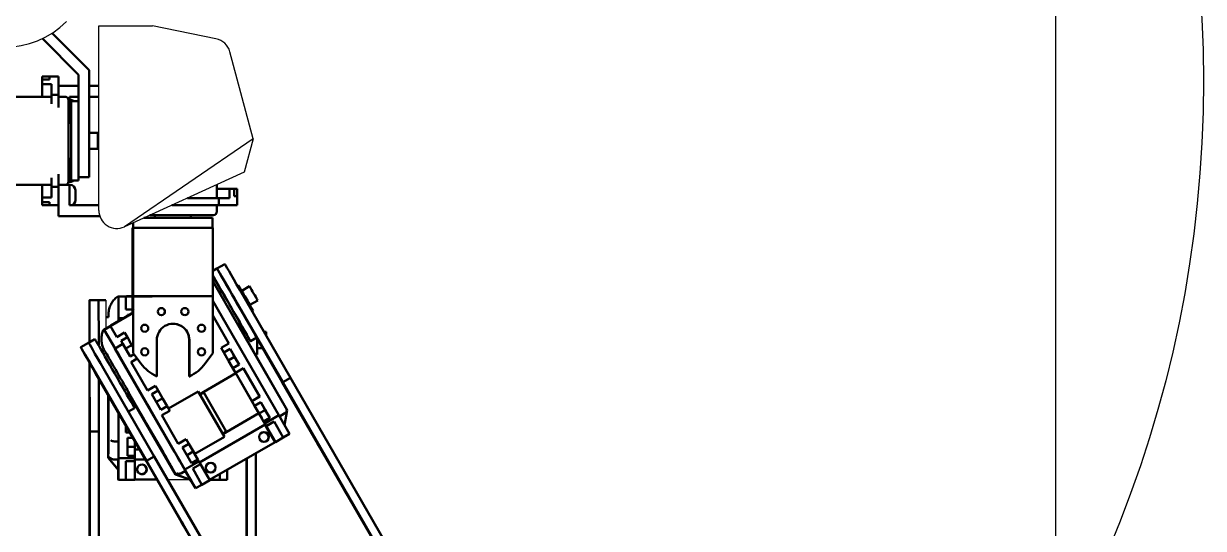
# Model space of a CAD drawing. Header units: millimetres. Extents: x 69 to 732, y 327 to 990.
# Drawn here: x 405.9 to 732.2, y 534.8 to 674.3 of the extents above; entities that cross this region are included whole.
import ezdxf

# ---------------------------------------------------------------- set-up
doc = ezdxf.new("R2010")
doc.units = ezdxf.units.MM
doc.header["$LTSCALE"] = 2
doc.layers.add('Visible (ISO)', color=7, linetype='Continuous', lineweight=50)

msp = doc.modelspace()

# ---------------------------------------------------------------- linework, layer by layer
for p, q in [((691.3, 914.48), (691.3, 340.55)), ((426.7, 622.68), (426.7, 673.67)), ((426.7, 673.67), (441.52, 673.67)), ((459.11, 670.11), (441.52, 673.67)), ((469.39, 642.45), (462.95, 666.5)), ((469.39, 642.45), (433.77, 618.13)), ((469.39, 642.45), (466.91, 633.19)), ((466.91, 633.19), (433.77, 618.13)), ((428.64, 597.88), (428.64, 589.97)), ((445.75, 548.31), (451.83, 548.31))]:
    msp.add_line(p, q)
msp.add_circle((400.58, 658.44), 331.64)
for centre, radius, start, end in [((400.58, 692.07), 24.32, 225, 315), ((458.12, 665.21), 5, 15, 78.5532), ((431.7, 622.68), 5, 180, 294.4378)]:
    msp.add_arc(centre, radius, start, end)
at = {"layer": 'Visible (ISO)'}
for p, q in [((421.08, 660.15), (411.09, 670.14)), ((413.8, 671.66), (424.08, 661.39)), ((411.08, 658.86), (411.08, 659.69)), ((411.08, 659.69), (413.08, 659.69)), ((413.08, 658.86), (413.08, 659.69)), ((415.58, 659.69), (413.08, 659.69)), ((415.58, 659.69), (415.58, 654.59)), ((421.08, 641.89), (421.08, 660.15)), ((424.08, 661.39), (424.08, 641.89)), ((413.08, 658.86), (411.08, 658.86)), ((411.08, 658.86), (411.08, 657.59)), ((411.08, 657.59), (411.08, 654.09)), ((411.08, 657.59), (413.58, 657.59)), ((413.58, 657.59), (413.58, 654.59)), ((421.08, 657.09), (415.58, 657.09)), ((426.7, 657.09), (424.08, 657.09)), ((413.58, 654.09), (387.58, 654.09)), ((415.58, 654.59), (413.58, 654.59)), ((413.58, 654.59), (413.58, 652.09)), ((415.58, 651.09), (415.58, 654.59)), ((417.33, 654.09), (415.58, 654.09)), ((418.58, 654.09), (421.08, 654.09)), ((418.58, 650.92), (418.58, 654.09)), ((418.78, 653.24), (418.58, 653.24)), ((419.08, 630.89), (419.08, 652.89)), ((421.08, 652.89), (419.08, 652.89)), ((424.08, 654.09), (426.7, 654.09)), ((418.33, 651.09), (418.33, 632.69)), ((418.58, 650.92), (418.58, 649.86)), ((418.58, 646.89), (418.58, 649.86)), ((418.33, 646.89), (419.08, 646.89)), ((418.78, 647.54), (418.58, 647.54)), ((426.43, 644.14), (424.08, 644.14)), ((426.43, 644.14), (426.43, 639.64)), ((421.08, 641.89), (421.08, 630.89)), ((421.08, 641.89), (421.08, 631.85)), ((424.08, 631.85), (424.08, 641.89)), ((426.43, 639.64), (424.08, 639.64)), ((418.33, 636.89), (419.08, 636.89)), ((418.58, 633.92), (418.58, 636.89)), ((418.78, 636.24), (418.58, 636.24)), ((418.58, 633.92), (418.58, 632.86)), ((413.58, 631.69), (413.58, 629.19)), ((415.58, 629.19), (415.58, 632.69)), ((418.33, 631.09), (418.58, 631.09)), ((418.58, 631.09), (418.58, 632.86)), ((418.58, 631.09), (418.58, 630.54)), ((418.78, 630.54), (418.58, 630.54)), ((421.08, 630.89), (419.08, 630.89)), ((424.08, 631.85), (421.08, 631.85)), ((387.58, 629.69), (413.58, 629.69)), ((411.08, 629.69), (411.08, 626.19)), ((413.58, 629.19), (413.58, 626.19)), ((413.58, 629.19), (415.58, 629.19)), ((417.33, 629.69), (415.58, 629.69)), ((415.58, 629.19), (415.58, 625.36)), ((417.33, 629.69), (418.58, 629.69)), ((418.58, 629.74), (418.58, 629.69)), ((418.78, 629.74), (418.58, 629.74)), ((418.58, 629.69), (418.58, 624.09)), ((420.23, 628.29), (420.23, 625.49)), ((459.38, 629.77), (459.38, 626.09)), ((459.38, 628.59), (462.87, 628.59)), ((462.87, 626.09), (462.87, 628.59)), ((462.87, 628.59), (464.15, 628.59)), ((464.98, 628.59), (464.15, 628.59)), ((464.15, 628.59), (464.15, 626.59)), ((464.98, 626.59), (464.15, 626.59)), ((464.98, 626.59), (464.98, 628.59)), ((464.98, 626.59), (464.98, 624.09)), ((413.58, 626.19), (411.08, 626.19)), ((411.08, 626.19), (411.08, 624.92)), ((411.08, 624.09), (411.08, 624.92)), ((411.08, 624.92), (413.08, 624.92)), ((413.08, 624.09), (411.08, 624.09)), ((413.08, 624.09), (413.08, 624.92)), ((413.08, 624.09), (415.58, 624.09)), ((415.58, 621.09), (415.58, 625.36)), ((418.58, 624.09), (426.7, 624.09)), ((459.88, 624.09), (446.88, 624.09)), ((451.28, 626.09), (459.88, 626.09)), ((459.38, 622.34), (459.38, 624.09)), ((459.88, 626.09), (462.87, 626.09)), ((459.88, 626.09), (459.88, 624.09)), ((459.88, 624.09), (464.98, 624.09)), ((426.96, 621.09), (415.58, 621.09)), ((439.18, 620.59), (458.18, 620.59)), ((440.83, 621.34), (456.38, 621.34)), ((442.18, 621.34), (442.18, 620.59)), ((452.18, 621.34), (452.18, 620.59)), ((458.18, 617.84), (458.18, 620.59)), ((436, 599), (436.04, 617.84)), ((436.04, 617.84), (436.21, 617.84)), ((436.18, 617.84), (436.18, 619.23)), ((436.21, 617.84), (436.25, 599)), ((444.3, 617.84), (436.21, 617.84)), ((450.12, 617.84), (444.3, 617.84)), ((458.21, 617.84), (450.12, 617.84)), ((458.25, 599), (458.21, 617.84)), ((436.04, 612.84), (436.01, 597.84)), ((436.24, 597.84), (436.21, 612.84)), ((459.39, 606.59), (461.55, 607.84)), ((459.39, 606.59), (458.24, 605.93)), ((458.24, 603.14), (477.54, 569.71)), ((459.51, 600.94), (459.53, 600.94)), ((459.53, 600.94), (460.05, 600.04)), ((465.36, 601.95), (465.08, 601.79)), ((479.73, 576.45), (465.69, 600.73)), ((468.4, 601.69), (466.24, 600.44)), ((426.64, 597.88), (424.14, 597.88)), ((428.64, 597.88), (426.64, 597.88)), ((431.92, 598.88), (431.95, 598.87)), ((432.1, 598.89), (432.1, 598.9)), ((434.1, 598.9), (432.1, 598.9)), ((432.1, 598.9), (432.12, 598.89)), ((432.15, 598.87), (432.17, 598.86)), ((432.17, 598.86), (434.17, 598.86)), ((432.17, 598.86), (432.18, 592.85)), ((434.11, 598.89), (434.1, 598.9)), ((441.5, 598.89), (434.11, 598.89)), ((434.17, 598.86), (434.16, 598.86)), ((434.17, 598.86), (434.18, 595.33)), ((434.3, 598.89), (434.35, 598.95)), ((434.31, 598.89), (434.36, 598.95)), ((434.35, 598.95), (434.36, 598.95)), ((437.85, 598.95), (434.35, 598.95)), ((434.36, 598.95), (436.86, 598.95)), ((434.41, 598.89), (434.43, 598.91)), ((434.42, 598.89), (434.43, 598.91)), ((436.93, 598.91), (434.43, 598.91)), ((434.43, 598.91), (434.43, 598.91)), ((434.43, 598.91), (440.91, 598.91)), ((436, 594.33), (436, 599)), ((436.01, 597.84), (436.01, 594.34)), ((436.24, 597.84), (436.01, 597.84)), ((436.24, 583.25), (436.24, 597.84)), ((436.25, 599), (436.25, 583.25)), ((458.25, 599), (436.25, 599)), ((437.85, 598.96), (441.53, 598.96)), ((458.25, 583.25), (458.25, 599)), ((458.25, 597.66), (476.48, 566.08)), ((460.03, 600.03), (460.66, 600.39)), ((463.52, 599.48), (477.57, 575.2)), ((470.65, 597.79), (468.49, 596.55)), ((436.24, 594.4), (429.84, 590.71)), ((430.12, 590.88), (435.72, 594.12)), ((432.16, 595.87), (432.16, 597.05)), ((433.05, 592.63), (436.24, 594.47)), ((434.18, 595.33), (436.01, 595.33)), ((434.18, 595.33), (436.01, 595.33)), ((436.22, 594.41), (436.24, 594.42)), ((436.67, 595.33), (436.68, 595.33)), ((469.36, 595.03), (469.08, 594.87)), ((429.84, 590.71), (428.11, 589.71)), ((428.18, 589.71), (429.91, 590.71)), ((429.39, 593.13), (428.66, 593.13)), ((429.84, 590.71), (429.84, 590.71)), ((429.91, 590.71), (431.69, 587.65)), ((429.91, 590.71), (429.91, 590.71)), ((430.01, 590.8), (430.03, 590.88)), ((430.02, 590.81), (430.03, 590.88)), ((433.06, 592.63), (430.03, 590.88)), ((430.03, 590.88), (432.2, 592.13)), ((430.03, 590.88), (430.03, 590.88)), ((432.28, 592.13), (430.11, 590.88)), ((430.11, 590.86), (430.11, 590.88)), ((430.11, 590.86), (430.12, 590.88)), ((430.11, 590.88), (430.12, 590.88)), ((432.17, 593.86), (432.16, 593.86)), ((432.17, 592.05), (432.17, 592.86)), ((432.18, 592.85), (432.18, 592.06)), ((433.55, 592.85), (432.18, 592.85)), ((434.68, 593.57), (434.68, 593.83)), ((435.12, 593.83), (434.68, 593.83)), ((436.25, 593.83), (436.24, 593.83)), ((458.25, 593.66), (462.71, 585.93)), ((462.69, 585.93), (458.25, 593.63)), ((465.05, 591.38), (478.83, 567.51)), ((424.11, 586.22), (424.11, 589.68)), ((424.17, 589.65), (424.17, 586.26)), ((426.67, 585.3), (426.67, 589.65)), ((427.95, 589.61), (427.99, 589.61)), ((428.11, 589.7), (428.11, 589.71)), ((428.11, 589.71), (428.13, 589.71)), ((428.16, 589.71), (428.18, 589.71)), ((428.18, 589.71), (431.2, 584.51)), ((429.67, 587.11), (429.07, 588.13)), ((431.68, 587.66), (433.84, 588.9)), ((431.69, 587.65), (433.85, 588.9)), ((432.17, 587.93), (432.17, 587.94)), ((432.18, 587.95), (432.18, 587.94)), ((434.61, 587.61), (432.87, 586.61)), ((433.84, 588.9), (433.85, 588.9)), ((433.85, 588.9), (434.61, 587.61)), ((434.6, 587.6), (435.78, 585.55)), ((470.39, 587.54), (468.66, 586.54)), ((477.46, 575.2), (470.36, 587.52)), ((472.99, 589.13), (472.4, 589.13)), ((423.88, 586.09), (421.72, 584.84)), ((425.61, 587.09), (423.88, 586.09)), ((430.68, 585.38), (430.67, 585.38)), ((447.68, 555.93), (431.18, 584.51)), ((433.36, 585.76), (431.2, 584.51)), ((431.2, 584.51), (450.5, 551.08)), ((433.36, 585.76), (432.87, 586.61)), ((433.36, 585.76), (435.35, 582.32)), ((434.11, 584.47), (435.83, 585.46)), ((435.78, 585.55), (435.83, 585.46)), ((435.78, 585.55), (435.88, 585.38)), ((435.83, 585.46), (435.88, 585.38)), ((435.88, 585.38), (436.24, 584.75)), ((442.75, 576.8), (442.75, 586.84)), ((451.74, 576.8), (451.74, 586.84)), ((451.75, 586.84), (451.75, 576.8)), ((460.53, 584.68), (462.69, 585.93)), ((460.53, 584.68), (460.54, 584.68)), ((462.46, 581.33), (460.53, 584.68)), ((462.71, 585.93), (460.54, 584.68)), ((460.54, 584.68), (461.29, 583.38)), ((461.29, 583.38), (463.03, 584.38)), ((462.71, 585.93), (462.69, 585.93)), ((463.02, 584.38), (464.25, 582.24)), ((463.03, 584.38), (465.5, 580.1)), ((472.02, 584.63), (470.5, 584.63)), ((428.64, 583.35), (428.01, 582.99)), ((432.17, 582.8), (432.17, 582.83)), ((432.18, 582.8), (432.18, 582.77)), ((436.45, 582.96), (435.35, 582.32)), ((435.35, 582.32), (436.46, 582.96)), ((437.35, 581.74), (435.67, 580.77)), ((438.36, 580.35), (436.24, 583.25)), ((436.25, 583.25), (436.24, 583.25)), ((436.25, 583.25), (438.37, 580.35)), ((456.13, 580.35), (458.25, 583.25)), ((461.28, 583.38), (462.46, 581.33)), ((461.28, 583.38), (461.29, 583.38)), ((462.56, 581.15), (462.46, 581.33)), ((462.51, 581.24), (464.25, 582.24)), ((462.56, 581.15), (463.76, 579.1)), ((464.5, 577.8), (462.56, 581.15)), ((464.25, 582.24), (465.49, 580.1)), ((470.49, 582.88), (470.17, 582.88)), ((424.09, 561.65), (424.1, 580.75)), ((424.17, 580.64), (424.18, 561.6)), ((439.79, 553.45), (425.79, 577.73)), ((425.85, 577.73), (439.9, 553.45)), ((442.06, 554.7), (428.02, 578.98)), ((435.67, 580.77), (440.19, 572.93)), ((454.62, 571.94), (464.56, 577.69)), ((463.76, 579.1), (465.49, 580.1)), ((463.77, 579.1), (463.76, 579.1)), ((465.5, 580.1), (463.77, 579.1)), ((463.77, 579.1), (464.52, 577.8)), ((464.52, 577.8), (464.5, 577.8)), ((464.52, 577.8), (466.68, 579.05)), ((470.96, 566.6), (464.56, 577.69)), ((464.56, 577.69), (469.03, 569.96)), ((465.49, 580.1), (465.5, 580.1)), ((471.19, 571.21), (466.67, 579.04)), ((466.68, 579.05), (471.21, 571.21)), ((426.68, 561.6), (426.67, 576.31)), ((426.93, 575.88), (426.67, 575.88)), ((442.75, 576.8), (442.74, 576.8)), ((451.75, 576.8), (451.74, 576.8)), ((504.96, 527.57), (477.46, 575.2)), ((477.57, 575.2), (479.73, 576.45)), ((477.57, 575.2), (505.07, 527.57)), ((507.23, 528.82), (479.73, 576.45)), ((429.25, 554.35), (429.25, 571.85)), ((429.27, 570.47), (429.27, 571.83)), ((429.32, 570.44), (429.32, 571.73)), ((429.33, 554.31), (429.33, 571.71)), ((429.36, 571.67), (429.36, 560.39)), ((447.91, 549.71), (434.77, 572.46)), ((448, 549.71), (434.84, 572.5)), ((434.86, 572.51), (444.98, 554.99)), ((440.19, 572.93), (442.36, 574.18)), ((440.19, 572.94), (442.34, 574.18)), ((443.11, 572.88), (441.38, 571.88)), ((441.38, 571.88), (443.85, 567.6)), ((442.34, 574.18), (442.36, 574.18)), ((442.36, 574.18), (443.11, 572.88)), ((443.1, 572.88), (444.28, 570.83)), ((445.97, 567.93), (454.19, 572.67)), ((445.97, 567.93), (454.18, 572.67)), ((454.19, 572.67), (454.18, 572.67)), ((461.44, 560.12), (454.19, 572.67)), ((454.71, 571.78), (455.7, 572.35)), ((455.71, 572.35), (454.71, 571.77)), ((455.71, 572.35), (455.7, 572.35)), ((461.92, 561.59), (455.71, 572.35)), ((469.03, 569.96), (471.19, 571.21)), ((471.21, 571.21), (469.04, 569.96)), ((471.21, 571.21), (471.19, 571.21)), ((429.26, 561.43), (429.26, 570.48)), ((429.26, 570.48), (429.27, 570.47)), ((429.32, 570.47), (429.27, 570.47)), ((429.33, 570.44), (429.32, 570.44)), ((429.33, 561.39), (429.33, 570.44)), ((436.61, 568.04), (434.91, 567.06)), ((439.1, 564.97), (436.63, 569.26)), ((439.18, 564.97), (436.7, 569.26)), ((444.33, 570.74), (442.61, 569.75)), ((445.57, 568.6), (443.85, 567.6)), ((443.85, 567.6), (445.58, 568.6)), ((444.28, 570.83), (444.33, 570.74)), ((444.28, 570.83), (444.38, 570.65)), ((444.33, 570.74), (444.38, 570.65)), ((444.38, 570.65), (445.57, 568.6)), ((445.58, 568.6), (445.57, 568.6)), ((445.58, 568.6), (446.33, 567.3)), ((469.03, 569.96), (469.04, 569.96)), ((469.04, 569.96), (469.79, 568.66)), ((469.78, 568.66), (470.96, 566.6)), ((469.78, 568.66), (469.79, 568.66)), ((469.79, 568.66), (471.53, 569.66)), ((471.52, 569.65), (472.75, 567.52)), ((471.53, 569.66), (474, 565.37)), ((432.17, 559.86), (432.17, 566.81)), ((432.18, 566.78), (432.18, 554.25)), ((439.1, 564.97), (439.16, 565)), ((439.11, 564.97), (439.1, 564.97)), ((439.16, 565), (439.11, 564.97)), ((439.86, 563.67), (439.11, 564.97)), ((439.92, 563.67), (439.17, 564.97)), ((439.18, 564.97), (439.17, 564.97)), ((439.17, 564.97), (439.18, 564.97)), ((446.33, 567.3), (444.17, 566.05)), ((444.17, 566.05), (448.69, 558.21)), ((470.96, 566.6), (461.02, 560.86)), ((470.96, 566.6), (461.02, 560.86)), ((471.06, 566.43), (470.96, 566.6)), ((470.96, 566.6), (470.96, 566.6)), ((470.96, 566.6), (470.96, 566.6)), ((471.01, 566.52), (472.75, 567.52)), ((471.76, 565.22), (471.06, 566.43)), ((472.26, 564.37), (471.06, 566.43)), ((472.26, 564.37), (473.99, 565.37)), ((474, 565.37), (472.27, 564.37)), ((476.48, 566.08), (472.58, 563.83)), ((472.75, 567.52), (473.99, 565.37)), ((473.99, 565.37), (474, 565.37)), ((476.48, 566.08), (479.46, 560.89)), ((478.17, 566.61), (476.67, 565.75)), ((478.83, 567.51), (478.06, 563.32)), ((424.09, 506.65), (424.09, 561.65)), ((426.68, 561.6), (424.18, 561.6)), ((424.18, 561.6), (424.18, 506.6)), ((426.68, 506.6), (426.68, 561.6)), ((429.33, 561.43), (429.26, 561.43)), ((429.27, 561.42), (429.26, 561.43)), ((429.27, 561.42), (429.33, 561.42)), ((429.27, 559.92), (429.27, 561.42)), ((429.32, 561.39), (429.33, 561.39)), ((429.32, 559.89), (429.32, 561.39)), ((429.32, 561.39), (429.33, 561.39)), ((434.18, 563.32), (434.18, 561.32)), ((434.18, 561.33), (435.34, 561.33)), ((434.18, 561.32), (435.34, 561.32)), ((444.38, 555.83), (439.85, 563.67)), ((439.85, 563.67), (439.86, 563.67)), ((439.91, 563.7), (439.86, 563.67)), ((439.93, 563.67), (439.92, 563.67)), ((444.46, 555.83), (439.93, 563.67)), ((472.76, 563.49), (454.59, 553)), ((461.92, 561.59), (460.92, 561.02)), ((472.27, 564.37), (472.26, 564.37)), ((472.27, 564.37), (472.58, 563.83)), ((472.58, 563.83), (473.02, 563.07)), ((472.91, 563.07), (472.7, 563.45)), ((472.72, 563.47), (475.51, 558.64)), ((472.72, 563.46), (473.39, 562.3)), ((473.38, 562.3), (472.72, 563.46)), ((475.54, 558.64), (472.75, 563.48)), ((473.43, 562.3), (472.75, 563.48)), ((472.75, 563.48), (473.45, 562.3)), ((472.93, 563.07), (472.91, 563.07)), ((475.49, 558.64), (472.93, 563.07)), ((473, 563.07), (475.57, 558.64)), ((473.02, 563.07), (473, 563.07)), ((473.02, 563.07), (475.18, 564.32)), ((473.38, 562.3), (473.39, 562.31)), ((475.49, 558.64), (473.38, 562.3)), ((473.39, 562.3), (475.51, 558.64)), ((473.43, 562.3), (473.44, 562.31)), ((475.55, 558.64), (473.43, 562.3)), ((473.45, 562.3), (475.56, 558.64)), ((477.73, 559.89), (475.17, 564.32)), ((475.18, 564.32), (477.73, 559.89)), ((429.26, 559.92), (429.27, 559.92)), ((429.26, 554.97), (429.26, 559.92)), ((429.27, 559.92), (429.32, 559.92)), ((429.33, 559.89), (429.32, 559.89)), ((429.33, 554.94), (429.33, 559.89)), ((430.16, 559.06), (430.17, 559.06)), ((430.92, 558.86), (432.17, 558.86)), ((436.11, 559.82), (434.68, 559.82)), ((434.68, 559.82), (434.68, 554.87)), ((436.67, 558.85), (436.67, 557.36)), ((436.68, 558.83), (436.68, 556.6)), ((448.69, 558.21), (450.85, 559.46)), ((448.69, 558.21), (450.86, 559.46)), ((451.61, 558.16), (449.88, 557.16)), ((450.85, 559.46), (450.86, 559.46)), ((450.86, 559.46), (451.61, 558.16)), ((451.6, 558.15), (452.83, 556.02)), ((451.61, 558.16), (453.22, 555.37)), ((453.22, 555.37), (461.44, 560.12)), ((475.48, 558.65), (457.35, 548.18)), ((475.49, 558.64), (475.49, 558.64)), ((475.51, 558.64), (475.49, 558.64)), ((475.53, 558.65), (475.51, 558.64)), ((475.51, 558.64), (475.51, 558.64)), ((475.55, 558.64), (475.54, 558.64)), ((475.56, 558.64), (475.55, 558.64)), ((475.57, 558.64), (475.56, 558.64)), ((477.73, 559.89), (475.57, 558.64)), ((479.46, 560.89), (477.73, 559.89)), ((477.73, 559.89), (477.73, 559.89)), ((429.26, 554.97), (429.33, 554.97)), ((429.27, 554.97), (429.26, 554.97)), ((429.33, 554.97), (429.27, 554.97)), ((429.27, 554.35), (429.27, 554.97)), ((429.32, 554.31), (429.32, 554.94)), ((429.33, 554.94), (429.32, 554.94)), ((429.32, 554.94), (429.33, 554.94)), ((429.37, 556.88), (429.37, 555.38)), ((432.16, 554.87), (432.16, 556.87)), ((436.67, 557.36), (434.68, 557.36)), ((436.67, 554.88), (434.68, 554.88)), ((434.68, 554.87), (436.68, 554.87)), ((436.67, 556.61), (436.67, 557.36)), ((436.68, 556.6), (436.67, 556.61)), ((436.67, 554.88), (436.67, 556.61)), ((436.68, 554.87), (436.67, 554.88)), ((436.68, 556.6), (438.07, 556.6)), ((436.68, 554.87), (436.68, 554.25)), ((443.93, 556.6), (444.05, 556.6)), ((444.38, 555.83), (444.44, 555.87)), ((444.44, 555.87), (444.38, 555.83)), ((445.13, 554.54), (444.38, 555.83)), ((444.38, 555.83), (444.38, 555.83)), ((444.45, 555.83), (444.45, 555.84)), ((445.2, 554.54), (444.45, 555.83)), ((444.45, 555.83), (444.46, 555.83)), ((449.88, 557.16), (452.35, 552.87)), ((452.83, 556.02), (451.11, 555.02)), ((453.2, 555.37), (452.83, 556.02)), ((453.22, 555.37), (453.2, 555.37)), ((454.07, 553.87), (453.2, 555.37)), ((470.18, 520.22), (470.18, 555.59)), ((429.25, 554.35), (429.27, 554.35)), ((432.1, 551.01), (429.25, 554.35)), ((430.01, 553.47), (429.27, 554.35)), ((430.06, 553.44), (429.32, 554.31)), ((429.33, 554.31), (429.32, 554.31)), ((432.1, 551.05), (429.33, 554.31)), ((432.1, 551.01), (430, 553.48)), ((430, 553.48), (430.01, 553.47)), ((430.04, 553.47), (430.01, 553.47)), ((430.07, 553.44), (430.06, 553.44)), ((432.1, 551.05), (430.07, 553.44)), ((430.12, 554.09), (430.15, 554.07)), ((432.15, 553.87), (430.9, 553.87)), ((432.1, 548.3), (432.09, 553.87)), ((432.18, 554.25), (432.17, 548.26)), ((432.18, 554.25), (436.68, 554.25)), ((434.18, 553.38), (434.17, 548.26)), ((436.68, 553.38), (434.18, 553.38)), ((436.67, 553.38), (436.67, 548.26)), ((436.68, 554.25), (436.68, 553.38)), ((439.66, 553.86), (436.68, 553.86)), ((467.29, 505.82), (439.79, 553.45)), ((442.06, 554.7), (439.9, 553.45)), ((439.9, 553.45), (467.4, 505.82)), ((469.56, 507.07), (442.06, 554.7)), ((445.13, 554.54), (445.18, 554.56)), ((445.13, 554.54), (445.13, 554.54)), ((447.6, 550.25), (445.13, 554.54)), ((445.2, 554.54), (445.2, 554.54)), ((447.68, 550.25), (445.2, 554.54)), ((446.75, 551.96), (447.5, 550.66)), ((450.17, 551.6), (449.17, 553.33)), ((450.5, 551.08), (454.4, 553.33)), ((454.07, 553.87), (452.35, 552.88)), ((452.35, 552.87), (454.08, 553.87)), ((454.83, 552.57), (452.67, 551.32)), ((454.08, 553.87), (454.07, 553.87)), ((454.08, 553.87), (454.4, 553.33)), ((454.4, 553.33), (454.83, 552.57)), ((454.82, 552.57), (457.38, 548.14)), ((467.59, 510.48), (467.59, 554.09)), ((467.68, 554.14), (467.68, 510.32)), ((432.17, 548.26), (432.1, 548.3)), ((432.17, 548.26), (434.17, 548.26)), ((434.17, 548.26), (436.67, 548.26)), ((442.86, 548.31), (436.67, 548.31)), ((447.6, 550.25), (447.66, 550.28)), ((447.61, 550.25), (447.6, 550.25)), ((447.66, 550.28), (447.61, 550.25)), ((447.92, 549.71), (447.61, 550.25)), ((447.99, 549.71), (447.67, 550.25)), ((447.68, 550.25), (447.67, 550.25)), ((447.67, 550.25), (447.68, 550.25)), ((447.91, 549.71), (447.92, 549.71)), ((452.04, 548.23), (447.91, 549.71)), ((449, 549.32), (447.92, 549.71)), ((449.07, 549.32), (447.99, 549.71)), ((448, 549.71), (447.99, 549.71)), ((452.02, 548.27), (448, 549.71)), ((448.79, 549.91), (448.83, 549.91)), ((449.03, 549.34), (449, 549.32)), ((452.04, 548.23), (449, 549.32)), ((449, 549.32), (449, 549.32)), ((452.02, 548.27), (449.07, 549.32)), ((449.07, 549.32), (449.07, 549.32)), ((450.66, 550.74), (449.58, 550.11)), ((450.5, 551.08), (453.48, 545.89)), ((453.41, 545.89), (450.61, 550.7)), ((452.67, 551.32), (455.21, 546.89)), ((462.17, 548.26), (457.49, 548.26)), ((460.17, 548.26), (460.17, 549.81)), ((460.17, 548.26), (460.17, 548.26)), ((462.18, 550.96), (462.17, 548.26)), ((453.48, 545.89), (453.41, 545.89)), ((453.48, 545.89), (455.21, 546.89)), ((455.21, 546.89), (457.38, 548.14))]:
    msp.add_line(p, q, dxfattribs=at)
for centre, radius, start, end in [((417.33, 653.09), 1, 360, 90), ((418.78, 651.79), 1.45, 49.3428, 90), ((418.78, 648.99), 1.45, 270, 281.9405), ((418.78, 634.79), 1.45, 78.0595, 90), ((417.33, 630.69), 1, 270, 0), ((418.78, 631.99), 1.45, 270, 310.6572), ((418.78, 628.29), 1.45, 0, 90), ((418.78, 625.49), 1.45, 285.0902, 0), ((458.38, 622.34), 1, 270, 0)]:
    msp.add_arc(centre, radius, start, end, dxfattribs=at)
for centre, major_axis, ratio, start_param, end_param in [((467.05, 598.31), (-5.5, 9.53), 0.002632, 4.967551, 6.283185), ((463.16, 596.06), (5.5, -9.53), 0.002632, 5.184251, 8.965008), ((463.16, 596.06), (-5.5, 9.53), 0.002632, 0.468933, 1.098934), ((464.89, 597.06), (5.5, -9.53), 0.002632, 0, 3.141593), ((464.89, 597.06), (-5.5, 9.53), 0.002632, 4.967551, 6.283186), ((467.36, 598.49), (2, -3.46), 0.002632, 0, 3.141593), ((469.52, 599.74), (1.13, -1.95), 0.002632, 0, 3.141593), ((424.14, 586.88), (0, 11), 0.002632, 4.967551, 7.59578), ((426.64, 586.88), (0, 11), 0.002632, 4.96755, 6.283184), ((426.64, 586.88), (0, 11), 0.002632, 4.967551, 6.283185), ((436.86, 596.95), (-1, -1.73), 0.999995, 3.665191, 3.864302), ((463.16, 596.06), (2.5, -4.33), 0.002632, 0, 3.141593), ((432.16, 595.86), (0, -2), 0.002632, 4.710869, 6.281666), ((443.99, 594.69), (0, -1), 0.999995, 0.004559, 3.137033), ((450.49, 594.69), (0, -1), 0.999995, 0.004559, 3.137033), ((424.14, 586.88), (0, 5), 0.002632, 4.586213, 7.983197), ((433.2, 590.4), (0, -2), 0.999995, 3.665191, 3.864302), ((432.17, 592.86), (0, 1), 0.002632, 4.710869, 6.281666), ((432.18, 591.35), (0, 1.35), 0.002632, 5.259229, 7.310181), ((439.39, 590.09), (0, -1), 0.999995, 0.004559, 3.137033), ((447.25, 586.84), (0, 4.5), 0.999995, 4.712389, 7.853982), ((447.24, 586.84), (0, 4.5), 0.999995, 4.712389, 6.282172), ((455.09, 590.09), (0, -1), 0.999995, 0.004559, 3.137033), ((424.11, 586.89), (0, 1), 0.002632, 3.989648, 8.579762), ((424.16, 586.86), (0, 1), 0.002632, 4.0567, 8.512711), ((470.49, 586.88), (0, -4), 0.002632, 0, 1.708067), ((472.99, 586.88), (0, -2.25), 0.002632, 2.147902, 3.141593), ((427.22, 575.31), (-5.5, 9.53), 0.002632, 4.967551, 7.59578), ((429.38, 576.56), (-5.5, 9.53), 0.002632, 4.96755, 6.283184), ((429.38, 576.56), (-5.5, 9.53), 0.002632, 4.967551, 6.283185), ((431.11, 577.56), (5.5, -9.53), 0.002632, 0, 3.141593), ((429.67, 587.11), (1, -1.73), 0.002632, 4.710869, 6.281666), ((431.18, 584.51), (-0.5, 0.866), 0.002632, 4.710869, 6.281666), ((439.39, 583.59), (0, -1), 0.999995, 0.004559, 3.137033), ((455.09, 583.59), (0, -1), 0.999995, 0.004559, 3.137033), ((431.76, 577.94), (3.25, -5.63), 0.002632, 6.004938, 9.703025), ((424.12, 580.87), (0, 1), 0.002632, 1.71958, 4.554525), ((424.15, 580.86), (0, 1), 0.002632, 1.756435, 4.51767), ((447.24, 586.84), (0, 11), 0.999995, 2.201513, 2.720135), ((447.25, 586.84), (0, -11), 0.999995, 5.343106, 5.861728), ((447.25, 586.84), (0, 11), 0.999995, 3.56305, 4.081672), ((471.76, 565.22), (1, -1.73), 0.002632, 0, 1.569277), ((472.29, 560.09), (0, 1.35), 0.999995, 3.172556, 6.252222), ((472.28, 560.09), (0, -1.35), 0.999995, 0.033779, 3.107814), ((472.37, 560.09), (0, -1.35), 0.999995, 0.002814, 3.138778), ((432.16, 556.86), (0, 2), 0.002632, 0.055855, 1.569277), ((432.17, 559.86), (0, -1), 0.002632, 0, 1.569277), ((432.15, 554.87), (0, -1), 0.002632, 0, 1.569277), ((447.68, 555.93), (0.5, -0.866), 0.002632, 0, 1.569277), ((449.17, 553.33), (-1, 1.73), 0.002632, 0.055855, 1.569277), ((438.56, 551.15), (0.67, 1.17), 0.999995, 3.172556, 6.252222), ((438.55, 551.15), (-0.67, -1.17), 0.999995, 0.033779, 3.107814), ((438.63, 551.11), (-0.67, -1.17), 0.999995, 0.002814, 3.138778), ((450.16, 551.6), (0.5, -0.866), 0.002632, 0, 1.569277)]:
    msp.add_ellipse(centre, major_axis=major_axis, ratio=ratio, start_param=start_param, end_param=end_param, dxfattribs=at)
for centre, major_axis, ratio in [((424.12, 592.9), (0, 1), 0.002632), ((424.14, 595.38), (0, 1), 0.002632), ((444, 594.69), (0, -1), 0.999995), ((450.5, 594.69), (0, -1), 0.999995), ((424.15, 592.88), (0, 1), 0.002632), ((439.4, 590.09), (0, -1), 0.999995), ((455.1, 590.09), (0, -1), 0.999995), ((431.94, 583.21), (-0.68, 1.17), 0.002632), ((439.4, 583.59), (0, -1), 0.999995), ((455.1, 583.59), (0, -1), 0.999995), ((422.97, 582.68), (-0.5, 0.866), 0.002632), ((424.19, 580.52), (-0.5, 0.866), 0.002632), ((424.23, 580.52), (-0.5, 0.866), 0.002632), ((464.26, 582.24), (-0.68, 1.17), 0.002632), ((424.14, 578.38), (0, 1), 0.002632), ((427.22, 575.31), (-2.5, 4.33), 0.002632), ((427.19, 575.31), (-0.5, 0.866), 0.002632), ((427.24, 575.31), (-0.5, 0.866), 0.002632), ((430.2, 570.11), (-0.5, 0.866), 0.002632), ((430.24, 570.11), (-0.5, 0.866), 0.002632), ((431.47, 567.95), (-0.5, 0.866), 0.002632), ((440.44, 568.49), (-0.68, 1.17), 0.002632), ((472.76, 567.52), (-0.68, 1.17), 0.002632), ((472.38, 560.09), (0, 1.35), 0.999995), ((432.18, 557.35), (0, 1.35), 0.002632), ((487.22, 558.31), (0.75, -1.3), 0.002632), ((487.31, 558.31), (0.75, -1.3), 0.002632), ((448.94, 553.77), (-0.68, 1.17), 0.002632), ((432.11, 551.09), (0, 1.35), 0.002632), ((432.16, 551.06), (0, 1.35), 0.002632), ((438.63, 551.11), (0.67, 1.17), 0.999995), ((457.65, 551.59), (0, 1.35), 0.999995), ((452.02, 548.31), (-0.68, 1.17), 0.002632), ((452.07, 548.31), (-0.68, 1.17), 0.002632), ((495.22, 544.45), (0.75, -1.3), 0.002632), ((495.31, 544.45), (0.75, -1.3), 0.002632), ((424.1, 542.15), (0, 1.5), 0.002632), ((424.18, 542.1), (0, 1.5), 0.002632), ((467.6, 542.15), (0, -1.5), 0.002632), ((467.68, 542.1), (0, -1.5), 0.002632), ((449.55, 536.56), (-0.75, 1.3), 0.002632), ((449.63, 536.56), (-0.75, 1.3), 0.002632)]:
    msp.add_ellipse(centre, major_axis=major_axis, ratio=ratio, dxfattribs=at)
for points, knots in [([(418.33, 653.09), (418.33, 653.09), (418.33, 653.04), (418.33, 652.95), (418.33, 652.85), (418.33, 652.7), (418.33, 652.5), (418.33, 652.31), (418.33, 652.08), (418.33, 651.84), (418.33, 651.59), (418.33, 651.34), (418.33, 651.09)], [0, 0, 0, 0, 0.25, 0.25, 0.25, 0.5, 0.5, 0.5, 0.75, 0.75, 0.75, 1, 1, 1, 1]), ([(418.33, 632.69), (418.33, 632.44), (418.33, 632.19), (418.33, 631.94), (418.33, 631.7), (418.33, 631.47), (418.33, 631.28), (418.33, 631.08), (418.33, 630.93), (418.33, 630.83), (418.33, 630.74), (418.33, 630.69), (418.33, 630.69)], [0, 0, 0, 0, 0.25, 0.25, 0.25, 0.5, 0.5, 0.5, 0.75, 0.75, 0.75, 1, 1, 1, 1]), ([(456.38, 621.34), (456.63, 621.34), (456.88, 621.34), (457.12, 621.34), (457.37, 621.34), (457.6, 621.34), (457.79, 621.34), (457.99, 621.34), (458.13, 621.34), (458.23, 621.34), (458.33, 621.34), (458.38, 621.34), (458.38, 621.34)], [0, 0, 0, 0, 0.25, 0.25, 0.25, 0.5, 0.5, 0.5, 0.75, 0.75, 0.75, 1, 1, 1, 1]), ([(429.97, 596.53), (430.05, 596.71), (430.15, 596.89), (430.36, 597.25), (430.48, 597.42), (430.73, 597.75), (430.86, 597.91), (431.14, 598.21), (431.29, 598.36), (431.59, 598.63), (431.76, 598.76), (431.92, 598.88)], [5.1542559, 5.1542559, 5.1542559, 5.1542559, 5.254529, 5.254529, 5.3548021, 5.3548021, 5.4550752, 5.4550752, 5.5553483, 5.5553483, 5.6556214, 5.6556214, 5.6556214, 5.6556214]), ([(431.92, 598.88), (431.92, 598.88), (431.95, 598.88), (432.03, 598.89), (432.07, 598.89), (432.12, 598.89)], [0.40408727, 0.40408727, 0.40408727, 0.40408727, 0.44097733, 0.44097733, 0.46271145, 0.46271145, 0.46271145, 0.46271145]), ([(432.15, 598.87), (432.11, 598.87), (432.07, 598.87), (431.99, 598.87), (431.95, 598.87), (431.95, 598.87)], [0.3454631, 0.3454631, 0.3454631, 0.3454631, 0.36719722, 0.36719722, 0.40408727, 0.40408727, 0.40408727, 0.40408727]), ([(432.16, 597.05), (432.16, 597.31), (432.16, 597.63), (432.16, 598.08), (432.16, 598.3), (432.15, 598.62), (432.15, 598.78), (432.15, 598.87)], [0.3088822, 0.3088822, 0.3088822, 0.3088822, 0.3886302, 0.3886302, 0.4514254, 0.4514254, 0.5109739, 0.5109739, 0.5109739, 0.5109739]), ([(441.48, 598.91), (441.36, 598.91), (441.22, 598.91), (441.04, 598.91), (440.97, 598.91), (440.91, 598.91)], [0.40408727, 0.40408727, 0.40408727, 0.40408727, 0.44097733, 0.44097733, 0.46271145, 0.46271145, 0.46271145, 0.46271145]), ([(429.37, 593.89), (429.37, 594.28), (429.41, 594.71), (429.59, 595.56), (429.73, 595.99), (429.93, 596.44), (429.95, 596.48), (429.97, 596.53)], [0, 0, 0, 0, 0.1342189, 0.1342189, 0.2676143, 0.2676143, 0.2814972, 0.2814972, 0.2814972, 0.2814972]), ([(436.22, 594.41), (436.12, 594.35), (435.99, 594.27), (435.84, 594.18), (435.78, 594.15), (435.72, 594.12)], [0.40408727, 0.40408727, 0.40408727, 0.40408727, 0.44097733, 0.44097733, 0.46271145, 0.46271145, 0.46271145, 0.46271145]), ([(429.37, 593.13), (429.37, 593.18), (429.37, 593.25), (429.37, 593.48), (429.37, 593.68), (429.37, 593.89)], [0.4432516, 0.4432516, 0.4432516, 0.4432516, 0.4718198, 0.4718198, 0.5488718, 0.5488718, 0.5488718, 0.5488718]), ([(427.44, 586.59), (427.42, 586.79), (427.41, 587), (427.42, 587.41), (427.44, 587.62), (427.49, 588.03), (427.52, 588.23), (427.61, 588.63), (427.67, 588.83), (427.79, 589.23), (427.87, 589.42), (427.95, 589.61)], [5.1542559, 5.1542559, 5.1542559, 5.1542559, 5.254529, 5.254529, 5.3548021, 5.3548021, 5.4550752, 5.4550752, 5.5553483, 5.5553483, 5.6556214, 5.6556214, 5.6556214, 5.6556214]), ([(427.95, 589.61), (427.95, 589.61), (427.98, 589.62), (428.05, 589.66), (428.08, 589.68), (428.13, 589.71)], [0.40408727, 0.40408727, 0.40408727, 0.40408727, 0.44097733, 0.44097733, 0.46271145, 0.46271145, 0.46271145, 0.46271145]), ([(428.16, 589.71), (428.12, 589.68), (428.09, 589.66), (428.02, 589.62), (427.99, 589.61), (427.99, 589.61)], [0.3454631, 0.3454631, 0.3454631, 0.3454631, 0.36719722, 0.36719722, 0.40408727, 0.40408727, 0.40408727, 0.40408727]), ([(429.07, 588.13), (428.94, 588.36), (428.78, 588.64), (428.56, 589.03), (428.45, 589.22), (428.29, 589.5), (428.21, 589.63), (428.16, 589.71)], [0.3088822, 0.3088822, 0.3088822, 0.3088822, 0.3886302, 0.3886302, 0.4514254, 0.4514254, 0.5109739, 0.5109739, 0.5109739, 0.5109739]), ([(428.24, 584), (428.04, 584.35), (427.87, 584.74), (427.59, 585.56), (427.5, 586.01), (427.45, 586.49), (427.44, 586.54), (427.44, 586.59)], [0, 0, 0, 0, 0.1342189, 0.1342189, 0.2676143, 0.2676143, 0.2814972, 0.2814972, 0.2814972, 0.2814972]), ([(428.62, 583.34), (428.59, 583.39), (428.56, 583.45), (428.44, 583.65), (428.35, 583.82), (428.24, 584)], [0.4432516, 0.4432516, 0.4432516, 0.4432516, 0.4718198, 0.4718198, 0.5488718, 0.5488718, 0.5488718, 0.5488718]), ([(477.54, 569.71), (477.65, 569.52), (477.76, 569.33), (477.96, 568.98), (478.06, 568.81), (478.23, 568.52), (478.3, 568.39), (478.42, 568.17), (478.47, 568.09), (478.52, 568.01), (478.53, 567.99), (478.54, 567.96), (478.55, 567.96), (478.56, 567.94), (478.56, 567.93), (478.57, 567.92), (478.57, 567.91), (478.58, 567.9), (478.58, 567.89), (478.59, 567.87), (478.59, 567.85), (478.61, 567.82), (478.62, 567.79), (478.64, 567.72), (478.65, 567.66), (478.67, 567.52), (478.67, 567.42), (478.64, 567.22), (478.61, 567.11), (478.51, 566.93), (478.44, 566.84), (478.31, 566.7), (478.24, 566.65), (478.17, 566.61)], [0, 0, 0, 0, 0.0650293, 0.0650293, 0.1288921, 0.1288921, 0.192868, 0.192868, 0.2571179, 0.2571179, 0.2900915, 0.2900915, 0.3024616, 0.3024616, 0.3063653, 0.3063653, 0.3087206, 0.3087206, 0.312318, 0.312318, 0.3165576, 0.3165576, 0.3241498, 0.3241498, 0.3405365, 0.3405365, 0.3692579, 0.3692579, 0.4010704, 0.4010704, 0.4329321, 0.4329321, 0.4581888, 0.4581888, 0.4581888, 0.4581888]), ([(429.37, 556.88), (429.37, 557.26), (429.37, 557.64), (429.37, 558.35), (429.37, 558.69), (429.37, 559.28), (429.37, 559.55), (429.37, 559.97), (429.37, 560.13), (429.37, 560.28), (429.36, 560.32), (429.36, 560.33), (429.36, 560.33), (429.36, 560.33)], [0, 0, 0, 0, 0.1132464, 0.1132464, 0.2244345, 0.2244345, 0.3355926, 0.3355926, 0.4463506, 0.4463506, 0.4996919, 0.4996919, 0.5106517, 0.5106517, 0.5106517, 0.5106517]), ([(430.92, 558.86), (430.76, 558.86), (430.61, 558.88), (430.31, 558.98), (430.17, 559.05), (430.05, 559.14)], [0, 0, 0, 0, 0.04623515, 0.04623515, 0.09286041, 0.09286041, 0.09286041, 0.09286041]), ([(446.75, 551.96), (446.56, 552.29), (446.37, 552.62), (446.01, 553.23), (445.84, 553.52), (445.54, 554.03), (445.41, 554.26), (445.2, 554.63), (445.12, 554.77), (445.04, 554.9), (445.02, 554.93), (445.01, 554.94), (445.01, 554.94), (445.01, 554.94)], [0, 0, 0, 0, 0.1132464, 0.1132464, 0.2244345, 0.2244345, 0.3355926, 0.3355926, 0.4463506, 0.4463506, 0.4996919, 0.4996919, 0.5106517, 0.5106517, 0.5106517, 0.5106517]), ([(430.08, 554.11), (429.95, 554.19), (429.83, 554.3), (429.71, 554.43), (429.7, 554.45), (429.68, 554.47)], [0, 0, 0, 0, 0.04748784, 0.04748784, 0.05547548, 0.05547548, 0.05547548, 0.05547548]), ([(430.9, 553.87), (430.75, 553.87), (430.59, 553.89), (430.3, 553.98), (430.16, 554.06), (430.03, 554.14)], [0, 0, 0, 0, 0.04623515, 0.04623515, 0.09286832, 0.09286832, 0.09286832, 0.09286832]), ([(448.75, 549.91), (448.59, 549.92), (448.43, 549.95), (448.26, 550.01), (448.24, 550.02), (448.22, 550.03)], [0, 0, 0, 0, 0.04748784, 0.04748784, 0.05547548, 0.05547548, 0.05547548, 0.05547548]), ([(449.58, 550.11), (449.45, 550.03), (449.3, 549.98), (449, 549.91), (448.84, 549.9), (448.69, 549.92)], [0, 0, 0, 0, 0.04623515, 0.04623515, 0.09286832, 0.09286832, 0.09286832, 0.09286832])]:
    msp.add_open_spline(points, degree=3, knots=knots, dxfattribs=at)
for points in [[(440.91, 598.91), (440.9, 598.9), (440.89, 598.9), (440.88, 598.89)], [(435.72, 594.12), (435.72, 594.11), (435.71, 594.1), (435.7, 594.09)], [(433.05, 592.63), (433.01, 592.61), (432.98, 592.59), (432.94, 592.57)], [(429.36, 560.39), (429.36, 560.39), (429.36, 560.39), (429.36, 560.39)], [(429.37, 555.38), (429.37, 555.38), (429.37, 555.38), (429.37, 555.38)], [(444.98, 554.99), (444.98, 554.99), (444.98, 554.99), (444.98, 554.99)], [(430.08, 554.11), (430.09, 554.1), (430.11, 554.09), (430.12, 554.09)], [(447.5, 550.66), (447.5, 550.66), (447.5, 550.66), (447.5, 550.66)], [(448.74, 549.91), (448.76, 549.91), (448.78, 549.91), (448.79, 549.91)]]:
    msp.add_open_spline(points, degree=3, dxfattribs=at)

doc.saveas('drawing.dxf')
